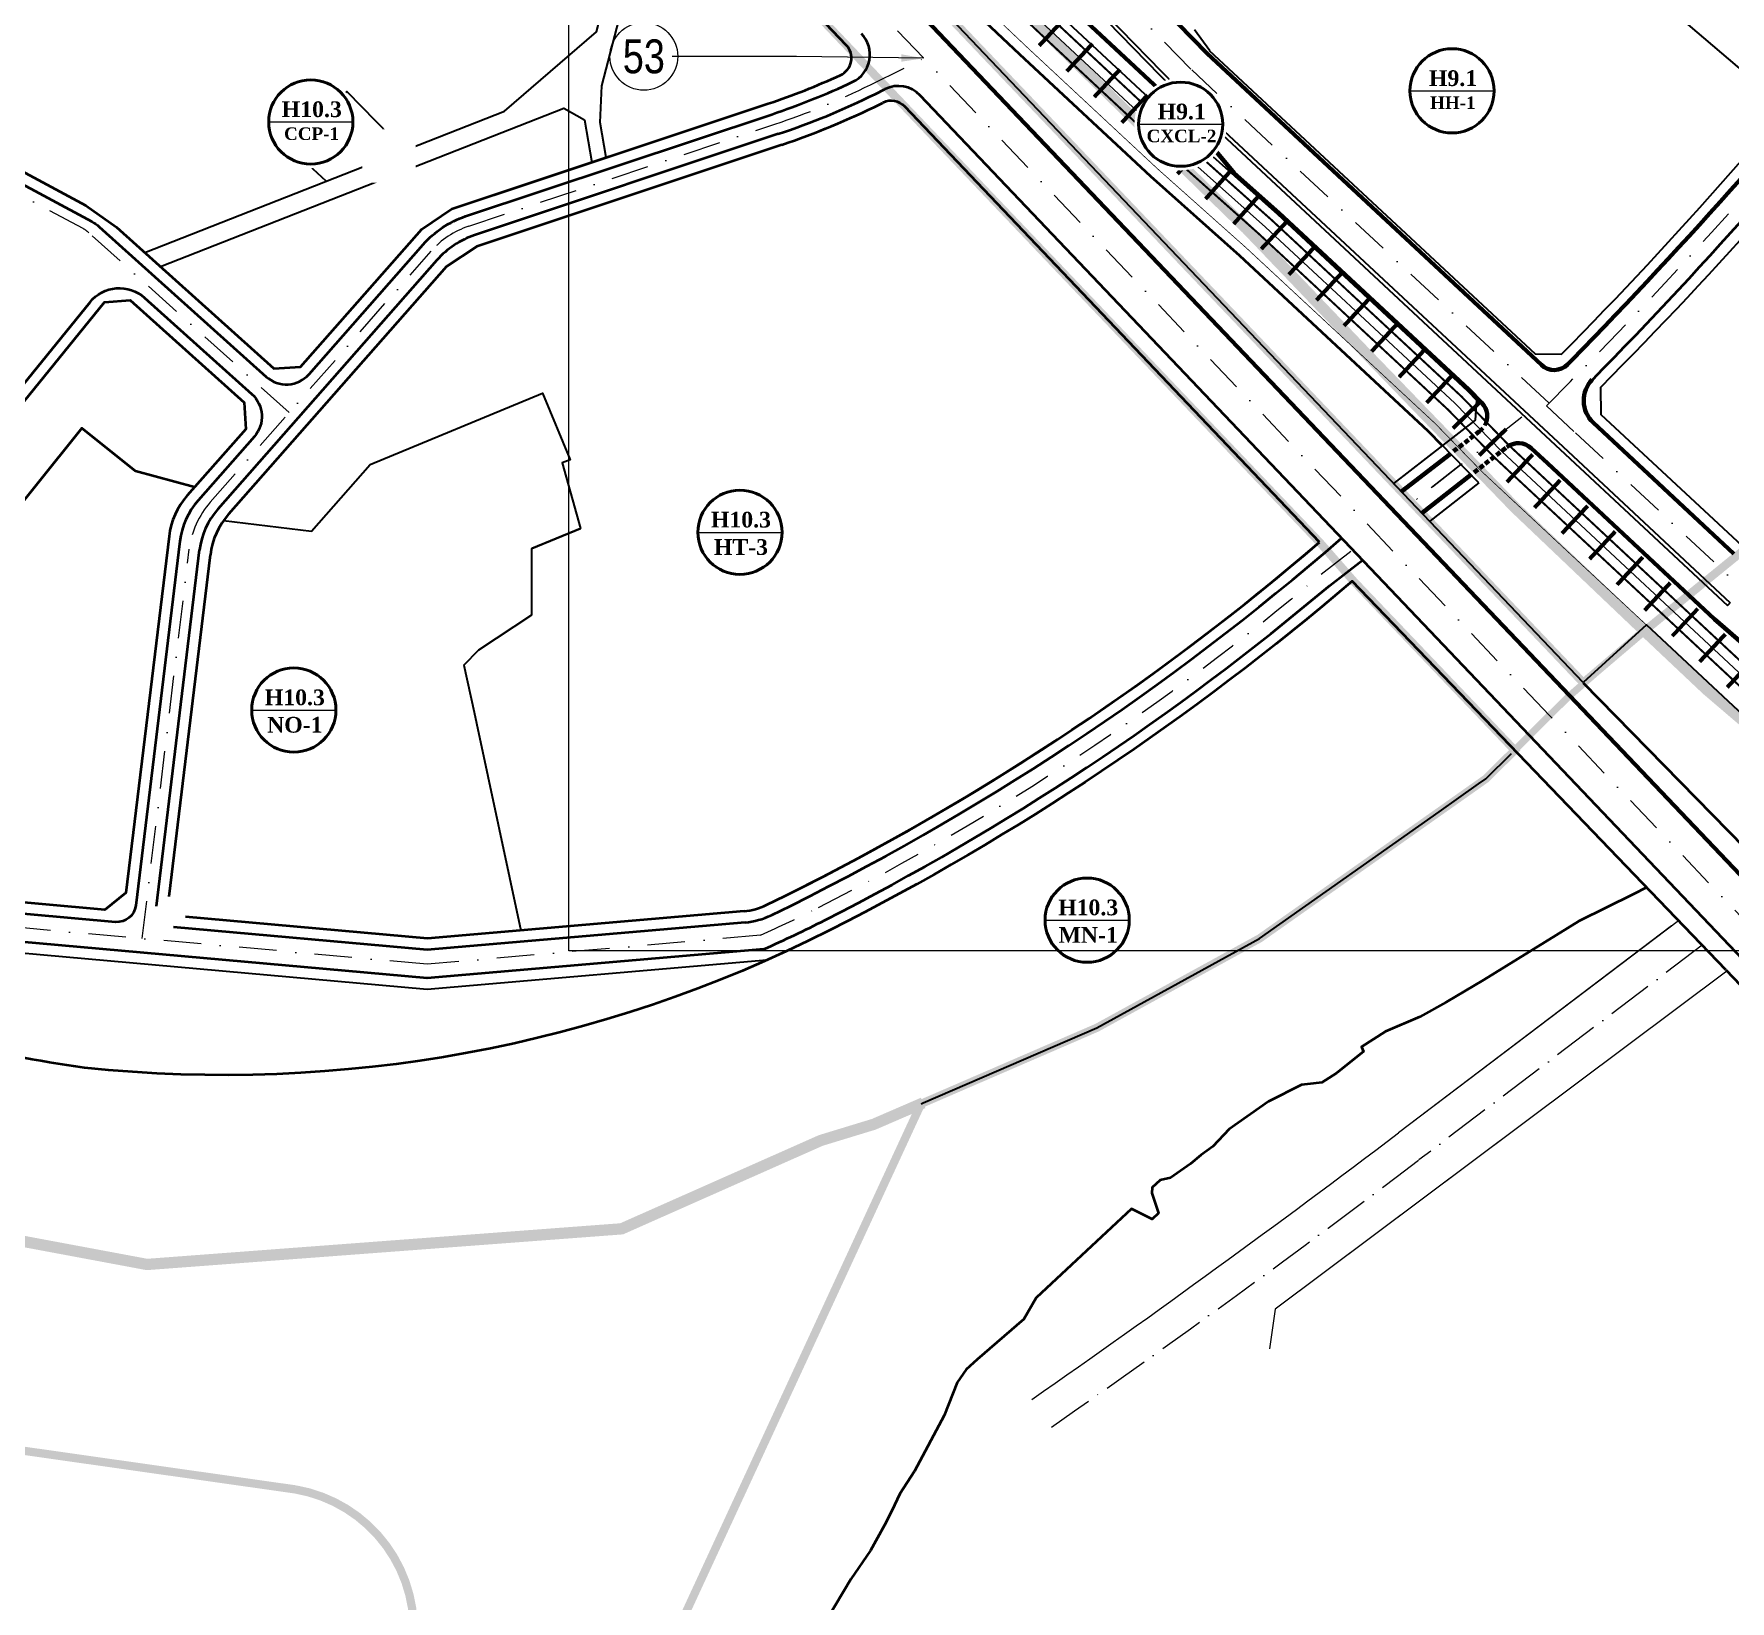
# Model space of a CAD drawing. Header units: millimetres. Extents: x 583747 to 596416, y 2304962 to 2309584.
# Drawn here: x 591434.4 to 591884.9, y 2306772.6 to 2307189.1 of the extents above; entities that cross this region are included whole.
import ezdxf
from ezdxf.enums import TextEntityAlignment as Align

# ---------------------------------------------------------------- set-up
doc = ezdxf.new("R2010")
doc.units = ezdxf.units.MM
doc.set_wipeout_variables(frame=1)
for name, pattern in [('ACAD_ISO10W100', [18, 12, -3, 0, -3]), ('CONTINOUS', [0]), ('DASHDOT', [1, 0.5, -0.25, 0, -0.25]), ('DASHED', [4.5, 3, -1.5]), ('HIDDEN', [0.375, 0.25, -0.125]), ('PHANTOM2', [1.25, 0.625, -0.125, 0.125, -0.125, 0.125, -0.125]), ('RANHGIOI', [10, 6, -1.7, 0.6, -1.7]), ('RANHGIOIVE-2000', [18, 10, -2, 0, -1, -1, 0, -1, -1, 0, -2]), ('RGXA', [10.3, 6, -2, 0.3, -2])]:
    doc.linetypes.add(name, pattern=pattern)
for name, color, linetype, lineweight in [('00_bo_sdd', 7, 'Continuous', 30), ('00_hanh lang DS', 255, 'Continuous', 30), ('00_o pho', 2, 'RANHGIOI', 13), ('00_tim_duong', 1, 'DASHDOT', 13), ('DUONG', 5, 'Continuous', 80), ('Duong sat do thi', 212, 'Continuous', 40), ('HE', 7, 'Continuous', 40), ('He QH', 7, 'Continuous', 20), ('KYHIEU', 7, 'Continuous', 25), ('RANHGIOI', 10, 'RANHGIOI', 13), ('Rgphuong', 5, 'RGXA', 13), ('Tim QH', 1, 'ACAD_ISO10W100', 13), ('TOADO', 7, 'Continuous', 13), ('TREE1', 93, 'Continuous', 13), ('vong tron', 7, 'Continuous', 13)]:
    doc.layers.add(name, color=color, linetype=linetype, lineweight=lineweight)
doc.styles.add('STYLE3', font='', dxfattribs={"height": 10})
doc.styles.add('TXT', font='', dxfattribs={"height": 1})
doc.styles.add('vnarialh', font='')
doc.styles.get('STYLE3').set_extended_font_data('.VnArialH', bold=True)
doc.styles.get('TXT').set_extended_font_data('.VnTime')
doc.styles.get('vnarialh').set_extended_font_data('.VnArialH')
doc.dimstyles.new('11', dxfattribs={"dimtxt": 7.5, "dimasz": 7.5, "dimexe": 5, "dimexo": 10, "dimgap": 3, "dimtad": 1, "dimzin": 9, "dimdsep": 46, "dimtxsty": 'STYLE3', "dimcen": 0.05, "dimclrd": 7, "dimclre": 7, "dimclrt": 7, "dimaunit": 1, "dimadec": 4, "dimazin": 0, "dimtfac": 1, "dimtofl": 0, "dimtmove": 1, "dimatfit": 3, "dimfxl": 0, "dimtolj": 1, "dimtzin": 9, "dimarcsym": 0})

# ---------------------------------------------------------------- blocks, each defined once
blk = doc.blocks.new('ray')
at = {"layer": 'Duong sat do thi', "color": 7, "const_width": 1}
blk.add_lwpolyline([(0, 5), (0, -5)], dxfattribs=at)
blk = doc.blocks.new('dfsdf')
at = {"layer": '00_bo_sdd'}
for p, q in [((12348.73, 12428.64), (12325.63, 12450.51)), ((12383.53, 12396.21), (12348.73, 12428.64)), ((12407.15, 12375.14), (12383.53, 12396.21)), ((12457.22, 12328.58), (12407.15, 12375.14)), ((12470.65, 12314.75), (12457.22, 12328.58))]:
    blk.add_line(p, q, dxfattribs=at)
for points in [[(12478.55, 13238.14), (12632.06, 12797.25, -0.050631), (12658.27, 12697.79, -0.127789), (12642.01, 12531.73, -0.078072), (12590.67, 12439.45, -0.029988), (12502.96, 12340.13), (12503.12, 12332.97), (12540.5, 12298.11)], [(12316.07, 12494.8), (12389.4, 12419.57), (12492.29, 12323.65, -0.000203), (12492.29, 12323.65), (12536.73, 12282.16)], [(12316.78, 12495.49), (12390.09, 12420.29), (12492.97, 12324.38, -0.000203), (12492.97, 12324.38), (12537.41, 12282.89)]]:
    blk.add_lwpolyline(points, format="xyb", dxfattribs=at)
for points in [[(12243.44, 12557.27), (12273.26, 12525.77), (12309.72, 12487.48), (12336.71, 12460.5), (12358.93, 12439.5), (12393.57, 12407.22), (12417.19, 12386.15), (12467.64, 12339.23), (12470.1, 12336.7), (12469.72, 12331.39), (12448.03, 12314.63)], [(12498.39, 12261.71), (12247.57, 12525.27)], [(12399.2, 12429.57), (12395.13, 12435.18)], [(12492.6, 12348.85), (12492.6, 12348.85), (12485.69, 12348.94), (12399.17, 12429.6)], [(12470.65, 12314.75), (12457.63, 12304.54)], [(12536.73, 12282.16), (12537.41, 12282.89)], [(12498.39, 12261.71), (12541.2, 12217.9)]]:
    blk.add_lwpolyline(points, dxfattribs=at)
blk.add_arc((11602.74, 13223.58), 1247.79, 315.49097, 321.56066, dxfattribs=at)
at = {"layer": '00_tim_duong', "ltscale": 20}
for points in [[(12488.62, 12335.27, 0.028977), (12585.39, 12443.64, 0.081798), (12635.66, 12534.01, 0.124028), (12651.6, 12696.79)], [(12488.62, 12335.27), (12496.38, 12328.04, -0.000203), (12496.38, 12328.03), (12540.82, 12286.55)]]:
    blk.add_lwpolyline(points, format="xyb", dxfattribs=at)
for points in [[(12394.19, 12424.68), (12298.63, 12522.71)], [(12489.33, 12335.97), (12394.4, 12424.48)], [(12465.92, 12319.62), (12452.95, 12309.46)]]:
    blk.add_lwpolyline(points, dxfattribs=at)
at = {"layer": 'DUONG'}
for p, q in [((12494.77, 12258.26), (12181.7, 12587.25)), ((12405.71, 12397.05), (12417.52, 12386.52)), ((12417.52, 12386.52), (12467.99, 12339.59)), ((12538.45, 12295.92), (12501.07, 12330.77)), ((12484.61, 12323.97), (12488.88, 12319.99)), ((12488.88, 12319.99), (12533.32, 12278.51))]:
    blk.add_line(p, q, dxfattribs=at)
at = {"layer": 'DUONG', "linetype": 'HIDDEN', "ltscale": 5}
blk.add_line((12469.42, 12317.53), (12478.14, 12324.27), dxfattribs=at)
at = {"layer": 'DUONG', "flags": 128}
blk.add_lwpolyline([(12181.96, 12594.39), (12195.03, 12606.29, -0.407912), (12202.02, 12606.04), (12224.56, 12582.32, -0.000165), (12224.57, 12582.32), (12242.67, 12563.24), (12275.83, 12528.22), (12312.26, 12489.96), (12339.18, 12463.04), (12361.36, 12442.09), (12392.09, 12413.45)], format="xyb", dxfattribs=at)
at = {"layer": 'DUONG'}
for points in [[(12398.49, 12428.87), (12367.37, 12460.79, -0.43102), (12367.67, 12468.06), (12489.65, 12574.1)], [(12495.45, 12347.47), (12494.26, 12346.25, -0.407354), (12487.28, 12346.09), (12398.49, 12428.87)], [(12472.23, 12330.01, 0.33541), (12471.48, 12335.99), (12467.99, 12339.59)]]:
    blk.add_lwpolyline(points, format="xyb", dxfattribs=at)
at = {"layer": 'DUONG', "flags": 128}
blk.add_lwpolyline([(12392.09, 12413.45), (12405.71, 12397.05)], dxfattribs=at)
at = {"layer": 'DUONG', "linetype": 'HIDDEN', "ltscale": 5}
blk.add_lwpolyline([(12463.95, 12323.14), (12470.95, 12328.55, 0.053841), (12471.73, 12329.29, 0.053841)], format="xyb", dxfattribs=at)
at = {"layer": 'DUONG'}
for points in [[(12463.12, 12322.5), (12450.11, 12312.45)], [(12468.54, 12316.92), (12455.55, 12306.73)], [(12533.32, 12278.51), (12578.03, 12239.73)], [(12494.77, 12258.26), (12620.26, 12126.39)]]:
    blk.add_lwpolyline(points, dxfattribs=at)
for centre, radius, start, end in [((11602.74, 13223.58), 1250.79, 315.53779, 321.56066), ((12506.53, 12336.63), 8, 135.5385, 227.003), ((12481.2, 12320.31), 5, 47.0062, 127.68)]:
    blk.add_arc(centre, radius, start, end, dxfattribs=at)
blk = doc.blocks.new('tramyte')
at = {"layer": 'KYHIEU', "lineweight": 30, "const_width": 0.208}
blk.add_lwpolyline([(-4.34, 4.34), (-4.34, -4.34), (4.34, -4.34), (4.34, 4.34)], close=True, dxfattribs=at)
at = {"layer": 'KYHIEU', "color": 7, "lineweight": 30, "const_width": 1}
blk.add_lwpolyline([(2.9, 1.86), (1.86, 1.86), (1.86, 2.9), (-1.86, 2.9), (-1.86, 1.86), (-2.9, 1.86), (-2.9, -1.86), (-1.86, -1.86), (-1.86, -2.9), (1.86, -2.9), (1.86, -1.86), (2.9, -1.86)], close=True, dxfattribs=at)
blk.add_wipeout([(-4.77, 4.77), (4.77, 4.77), (4.77, -4.77), (-4.77, -4.77)]).dxf.layer = 'KYHIEU'
blk = doc.blocks.new('www')
at = {"layer": '00_bo_sdd'}
blk.add_line((18238.798, 14130.467), (18239.428, 14127.533), dxfattribs=at)
blk.add_lwpolyline([(18644.753, 14369.017), (18640.347, 14385.072), (18553.405, 14436.757, -0.025868), (18535.489, 14448.704), (18526.717, 14448.371), (18465.309, 14394.986), (18587.468, 14290.878, 0.0056092), (18615.196, 14324.373, 0.0430632)], format="xyb", close=True, dxfattribs=at)
for points in [[(18151.346, 14252.64), (18246.929, 14290.226), (18271.314, 14311.263), (18284.841, 14363.295)], [(18273.904, 14277.859), (18272.33, 14287.164), (18272.754, 14296.933), (18288.899, 14359.032)], [(18199.484, 14271.569), (18190.339, 14280.095), (18205.048, 14295.47), (18220.292, 14279.751)], [(18155.507, 14248.903), (18262.656, 14291.037), (18268.143, 14287.937), (18270.064, 14276.579)], [(18172.286, 14181.441), (18195.645, 14178.619), (18211.188, 14196.298), (18257.007, 14215.295), (18264.348, 14197.588), (18262.222, 14196.747), (18267.06, 14179.265), (18254.168, 14173.967)], [(18236.104, 14143.009), (18240.049, 14147.101), (18254.161, 14156.381), (18254.168, 14173.967), (18267.06, 14179.265)], [(18236.104, 14143.009), (18238.798, 14130.467)], [(18239.428, 14127.533), (18251.253, 14072.47)], [(18357.556, 14026.425), (18358.111, 14026.665), (18404.237, 14046.629), (18447.486, 14070.381), (18495.144, 14104.021), (18505.628, 14111.422), (18507.594, 14112.81), (18514.35, 14119.535)]]:
    blk.add_lwpolyline(points, dxfattribs=at)
blk.add_lwpolyline([(18533.421, 14138.379), (18576.267, 14094.498), (18579.481, 14090.897), (18600.451, 14106.799), (18550.221, 14153.672)], close=True, dxfattribs=at)
blk.add_lwpolyline([(18316.58, 14064.586), (18226.381, 14056.761), (18014.758, 14075.755, -0.0613046), (18012.847, 14076.166), (17918.008, 14109.14)], format="xyb", dxfattribs=at)
at = {"layer": '00_hanh lang DS', "color": 7, "linetype": 'CONTINOUS', "lineweight": -3, "const_width": 0.2, "elevation": 0.837}
blk.add_lwpolyline([(18600.473, 14106.816), (18506.612, 14194.334), (18494.137, 14207.176), (18444.003, 14253.801), (18420.378, 14274.87), (18385.612, 14307.28), (18362.548, 14329.111), (18332.25, 14359.873), (18298.531, 14394.797), (18268.272, 14427.081), (18225.397, 14472.244), (18184.927, 14514.551), (18156.985, 14542.964), (18119.062, 14582.718)], dxfattribs=at)
at = {"layer": '00_o pho', "color": 2, "linetype": 'PHANTOM2', "ltscale": 10, "const_width": 2.2}
for points in [[(18081.847, 14651.905), (18144.112, 14587.486), (18205.088, 14523.41), (18222.526, 14496.468), (18223.081, 14495.502), (18250.869, 14464.66), (18274.014, 14438.585), (18293.107, 14410.16), (18301.726, 14398.86), (18394.884, 14306.889), (18444.04, 14258.975), (18474.497, 14227.103), (18515.308, 14184.878), (18549.734, 14152.098), (18580.705, 14177.318), (18650.152, 14275.876), (18718.24, 14381.402), (18738.062, 14425.544), (18763.222, 14517.6), (18776.816, 14565.015), (18747.758, 14616.742), (18722.631, 14671.12), (18678.617, 14776.361), (18613.069, 14954.656)], [(18355.059, 14325.774), (18376.468, 14303.276), (18415.616, 14262.138), (18533.453, 14138.311), (18483.09, 14191.235), (18533.453, 14138.311), (18547.365, 14150.168), (18549.658, 14152.17), (18515.308, 14184.878), (18474.497, 14227.103), (18444.04, 14258.975), (18394.884, 14306.889), (18301.726, 14398.86)], [(18077.345, 13997.669), (18151.929, 13983.735), (18278.008, 13993.206), (18330.93, 14016.691), (18344.981, 14020.982), (18357.556, 14026.425), (18358.111, 14026.665), (18404.237, 14046.629), (18447.486, 14070.381), (18495.144, 14104.021), (18505.628, 14111.422), (18507.594, 14112.81), (18515.241, 14120.391), (18472.448, 14165.303), (18463.398, 14175.662), (18353.259, 14291.4), (18337.677, 14307.774), (18206.158, 14445.979), (18196.289, 14446.195), (18057.525, 14312.625)]]:
    blk.add_lwpolyline(points, dxfattribs=at)
blk.add_lwpolyline([(18357.556, 14026.425), (18344.981, 14020.982), (18330.93, 14016.691), (18278.008, 13993.206), (18151.929, 13983.735), (18077.345, 13997.669), (18008.132, 14026.129), (17919.519, 14058.746), (17868.526, 14087.693), (17854.671, 14070.838, 0.0455134), (17829.697, 14034.103), (17848.229, 14019.694, 0.0867837), (17907.275, 13988.368), (18022.192, 13950.969, 0.0433426), (18054.894, 13943.381), (18191.4, 13923.953, -0.4038014), (18222.451, 13881.552), (18143.479, 13459.523), (18191.33, 13450.375), (18192.131, 13454.554), (18205.98, 13541.962), (18249.722, 13779.139), (18263.688, 13823.385)], format="xyb", close=True, dxfattribs=at)
at = {"layer": '00_tim_duong', "ltscale": 20}
for points in [[(18524.475, 14129.613), (18210.832, 14459.2), (18112.838, 14562.171), (18040.568, 14636.94), (18026.138, 14650.685), (18000.365, 14673.868), (17978.748, 14691.932), (17949.427, 14714.768), (17933.033, 14727.145), (17918.157, 14737.728), (17897.704, 14751.262), (17880.705, 14761.914), (17866.876, 14769.939), (17835.121, 14788.438), (17808.639, 14802.116), (17770.156, 14821.136), (17670.231, 14868.84)], [(18344.11, 14297.211), (18358.296, 14304.24)], [(18517.121, 14208.883), (18488.017, 14186.056)], [(18463.825, 14167.157), (18472.207, 14173.658)], [(18649.896, 13997.816), (18524.475, 14129.613)]]:
    blk.add_lwpolyline(points, dxfattribs=at)
for points in [[(18189.702, 14210.131), (18136.523, 14257.887, 0.0594978), (18134.971, 14258.978), (18040.325, 14309.95), (18199.302, 14462.975), (18235.503, 14495.931)], [(18318.745, 14286.744, 0.0343398), (18344.11, 14297.211)], [(18150.666, 14070.334), (18163.171, 14173.852, -0.1513875), (18168.732, 14186.281), (18227.385, 14252.992, -0.1327325), (18237.385, 14259.625), (18318.745, 14286.744)], [(18314.867, 14071.213, 0.0122621), (18330.278, 14078.571, 0.0578722), (18463.704, 14167.059)], [(18314.867, 14071.213), (18226.391, 14063.537), (18021.337, 14081.942, -0.0613046), (18009.395, 14084.512), (17920.686, 14115.336)]]:
    blk.add_lwpolyline(points, format="xyb", dxfattribs=at)
at = {"layer": 'DUONG', "lineweight": 40}
for p, q in [((18345.331, 14294.747), (18347.962, 14296.051)), ((18519.158, 14124.321), (18357.309, 14294.397)), ((18319.615, 14284.136), (18238.959, 14257.251)), ((18228.959, 14250.618), (18170.746, 14184.407)), ((18154.474, 14078.931), (18165.911, 14173.599)), ((18466.123, 14164.194), (18474.805, 14170.928)), ((18644.465, 13992.644), (18519.158, 14124.321)), ((18226.397, 14067.302), (18158.991, 14073.352)), ((18310.794, 14074.624), (18226.397, 14067.302))]:
    blk.add_line(p, q, dxfattribs=at)
for points in [[(18060.025, 14302.464), (18137.288, 14260.854, -0.0594978), (18139.228, 14259.49), (18183.621, 14219.624, 0.4172958), (18194.975, 14220.294), (18225.275, 14254.757, -0.1327325), (18236.579, 14262.255), (18317.876, 14289.353)], [(18022.187, 14098.144), (18136.806, 14239.484, -0.429036), (18151.255, 14240.626), (18179.784, 14215.005, -0.4111381), (18180.447, 14203.771), (18165.49, 14186.758, 0.1513875), (18160.655, 14175.951), (18148.957, 14079.118, -0.4052483), (18143.546, 14074.738), (18027.686, 14085.137)], [(18315.82, 14067.532), (18226.386, 14059.773), (18015.394, 14078.71, -0.0613046), (18013.483, 14079.121), (17919.455, 14111.794)]]:
    blk.add_lwpolyline(points, format="xyb", dxfattribs=at)
for centre, radius, start, end in [((17637.808, 15100.177), 1258.294, 315.538491, 321.560655), ((18335.97, 14305.216), 8, 295.22501, 43.58011), ((18255.324, 14476.402), 197.231, 288.49048, 295.22501), ((18351.513, 14288.882), 8, 43.58011, 116.35709), ((18255.31, 14476.438), 202.769, 288.48971, 296.35672), ((18246.233, 14235.431), 23, 108.4346, 138.67787), ((18185.766, 14171.201), 20, 138.67787, 173.11187), ((18016.013, 14697.269), 690.187, 295.9298, 311.048302), ((18016.013, 14697.269), 697.687, 296.92806, 310.17662), ((18016.013, 14697.269), 697.687, 296.92806, 310.17662), ((18309.066, 14094.549), 20, 274.9582, 295.9298), ((18172.578, 14389.036), 351.971, 294.01464, 296.92806)]:
    blk.add_arc(centre, radius, start, end, dxfattribs=at)
at = {"layer": 'Duong sat do thi', "linetype": 'CONTINOUS', "lineweight": -3, "const_width": 0.5, "elevation": 0.837}
for points in [[(18076.202, 14642.322), (18126.271, 14589.683), (18164.136, 14549.989), (18192.073, 14521.582), (18232.605, 14479.211), (18275.514, 14434.011), (18305.744, 14401.757), (18339.377, 14366.923), (18369.517, 14336.321), (18392.427, 14314.637), (18427.084, 14282.328), (18450.705, 14261.263), (18501.101, 14214.394), (18513.581, 14201.547), (18590.864, 14129.487, 0.0166116), (18595.87, 14125.121), (18615.379, 14109.215)], [(18076.234, 14642.254), (18126.303, 14589.615), (18164.168, 14549.921), (18192.105, 14521.514), (18232.637, 14479.143), (18275.546, 14433.943), (18305.777, 14401.689), (18339.409, 14366.855), (18369.549, 14336.253), (18392.459, 14314.569), (18427.116, 14282.26), (18450.737, 14261.195), (18501.133, 14214.326), (18513.613, 14201.479), (18590.896, 14129.419, 0.0166116), (18595.902, 14125.053), (18615.411, 14109.147)]]:
    blk.add_lwpolyline(points, format="xyb", dxfattribs=at)
at = {"layer": 'Duong sat do thi', "linetype": 'CONTINOUS', "lineweight": -3, "elevation": 0.837}
blk.add_lwpolyline([(18074.412, 14640.576), (18124.461, 14587.959), (18162.34, 14548.25), (18190.278, 14519.841), (18230.795, 14477.486), (18273.696, 14432.295), (18303.933, 14400.034), (18337.587, 14365.178), (18367.767, 14334.536), (18390.715, 14312.814), (18425.4, 14280.481), (18449.021, 14259.415), (18499.352, 14212.606), (18511.831, 14199.761), (18589.159, 14127.658, 0.0166116), (18594.29, 14123.183), (18613.799, 14107.278)], format="xyb", dxfattribs=at)
at = {"layer": 'Duong sat do thi', "linetype": 'CONTINOUS', "lineweight": -3, "const_width": 0.5, "elevation": 0.837}
for points in [[(18589.885, 14123.564), (18510.081, 14197.974), (18497.603, 14210.819), (18447.338, 14257.566), (18423.715, 14278.633), (18389.003, 14310.992), (18366.016, 14332.75), (18335.797, 14363.432), (18302.122, 14398.311), (18271.877, 14430.58), (18228.985, 14475.761), (18188.484, 14518.1), (18160.544, 14546.511), (18122.651, 14586.235), (18072.622, 14638.831)], [(18589.917, 14123.496), (18510.113, 14197.906), (18497.635, 14210.751), (18447.37, 14257.498), (18423.747, 14278.565), (18389.035, 14310.924), (18366.049, 14332.682), (18335.829, 14363.364), (18302.154, 14398.243), (18271.909, 14430.512), (18229.017, 14475.693), (18188.516, 14518.032), (18160.576, 14546.443), (18122.683, 14586.167), (18072.654, 14638.763)]]:
    blk.add_lwpolyline(points, dxfattribs=at)
at = {"layer": 'HE'}
for p, q in [((18337.677, 14307.774), (18206.158, 14445.979)), ((18383.796, 14305.244), (18360.689, 14327.115)), ((18418.591, 14272.807), (18383.796, 14305.244)), ((18244.174, 14267.949), (18316.927, 14292.199)), ((18346.663, 14292.059), (18347.417, 14292.433)), ((18463.398, 14175.662), (18353.259, 14291.4)), ((18463.398, 14175.662), (18353.259, 14291.4)), ((18320.563, 14281.289), (18239.524, 14254.277)), ((18442.217, 14251.737), (18418.591, 14272.807)), ((18239.524, 14254.277), (18231.479, 14248.941)), ((18492.28, 14205.177), (18442.217, 14251.737)), ((18231.479, 14248.941), (18173.613, 14183.124)), ((18496.079, 14201.267), (18492.28, 14205.177)), ((18157.805, 14081.488), (18168.777, 14172.317)), ((18226.401, 14070.314), (18162.185, 14076.077)), ((18310.535, 14077.612), (18226.401, 14070.314)), ((18571.307, 14062.017), (18640.748, 13989.103))]:
    blk.add_line(p, q, dxfattribs=at)
blk.add_lwpolyline([(18196.289, 14446.195), (18057.525, 14312.625), (18058.324, 14306.787), (18135.675, 14265.13), (18143.798, 14259.418), (18185.665, 14221.821), (18192.687, 14222.235), (18224.895, 14258.868), (18232.94, 14264.204), (18316.927, 14292.199, 0.0266013), (18336.135, 14299.781, 0.5150011), (18337.677, 14307.774), (18206.158, 14445.979)], format="xyb", close=True, dxfattribs=at)
for points in [[(18023.335, 14094.796), (18140.624, 14239.429), (18147.493, 14239.971), (18177.741, 14212.808), (18178.16, 14205.712), (18162.623, 14188.041, 0.1513875), (18157.788, 14177.234), (18146.346, 14082.517), (18140.766, 14078), (18026.084, 14088.293)], [(18571.307, 14062.017), (18472.083, 14165.326, -0.0597638), (18333.334, 14072.553, -0.1447699), (18135.339, 14036.024, -0.0718464), (18063.271, 14056.279, -0.0104491), (18012.794, 14076.185, 0.0104491)]]:
    blk.add_lwpolyline(points, format="xyb", dxfattribs=at)
for points in [[(18164.595, 14190.283), (18148.91, 14194.536), (18134.668, 14205.963), (18039.24, 14087.029)], [(18533.453, 14138.311), (18576.267, 14094.498)], [(18550.244, 14083.947), (18546.818, 14082.123), (18532.31, 14074.926), (18507.057, 14059.376), (18497.053, 14053.428), (18490.047, 14049.496), (18480.934, 14045.67), (18474.572, 14041.604), (18475.105, 14040.287), (18467.865, 14034.594), (18463.986, 14032.123), (18461.785, 14031.789), (18458.568, 14031.433), (18449.823, 14027.039), (18439.432, 14019.712), (18435.061, 14015.077), (18431.895, 14012.753), (18429.114, 14010.458), (18423.797, 14006.715), (18421.094, 14006.161), (18421.094, 14006.161), (18418.922, 14004.187), (18418.84, 14002.659), (18420.612, 13997.412), (18418.976, 13995.795), (18413.416, 13998.523), (18397.495, 13983.619), (18388.138, 13974.851), (18384.808, 13969.179), (18372.474, 13958.513), (18369.567, 13955.785), (18367.122, 13952.397), (18363.72, 13943.622), (18355.779, 13928.82), (18351.932, 13922.753), (18349.82, 13918.289), (18347.795, 13914.478), (18344.098, 13907.709), (18338.922, 13900.152), (18330.282, 13885.647)]]:
    blk.add_lwpolyline(points, dxfattribs=at)
for centre, radius, start, end in [((18334.055, 14304.327), 5, 294.58604, 43.58011), ((18255.333, 14476.382), 194.209, 288.49091, 294.58604), ((18255.302, 14476.458), 205.79, 288.4893, 296.35631), ((18349.637, 14287.953), 5, 43.58011, 116.35709), ((18245.991, 14262.497), 5.747, 108.43457, 108.49009), ((18245.991, 14262.497), 5.747, 108.43457, 108.49009), ((18188.633, 14169.918), 20, 138.67787, 173.11187), ((18016.013, 14697.269), 687.187, 295.9298, 310.619873), ((18016.013, 14697.269), 687.187, 296.92806, 310.619873), ((18309.066, 14094.549), 17, 274.9582, 295.9298)]:
    blk.add_arc(centre, radius, start, end, dxfattribs=at)
at = {"layer": 'He QH', "color": 7}
for p in [(18558.754, 14075.087), (18556.893, 14073.677), (18556.893, 14073.677)]:
    blk.add_line(p, (18484.372, 14018.682), dxfattribs=at)
for points in [[(18571.602, 14061.707), (18451.606, 13971.862), (18450.086, 13961.289)], [(18515.992, 14020.07), (18451.606, 13971.862), (18450.086, 13961.289)], [(18515.992, 14020.07), (18451.606, 13971.862), (18450.086, 13961.289)], [(18515.992, 14020.07), (18451.606, 13971.862), (18450.086, 13961.289)]]:
    blk.add_lwpolyline(points, dxfattribs=at)
blk.add_arc((16677.112, 16401.935), 2991, 304.867701, 307.173639, dxfattribs=at)
blk.add_arc((16677.112, 16401.935), 2991, 304.867701, 307.173639, dxfattribs=at)
at = {"layer": 'RANHGIOI', "color": 1, "linetype": 'RANHGIOIVE-2000', "ltscale": 1.5, "const_width": 1.871, "flags": 128}
blk.add_lwpolyline([(19293.499, 16077.693), (19132.573, 16036.264), (19083.729, 16028.005), (18997.213, 16027.896), (18893.282, 16045.03), (18799.004, 16068.736), (18790.839, 16071.468), (18751.102, 16082.395), (18711.357, 16093.324), (18561.773, 16163.06), (18407.863, 16230.128), (18055.114, 16381.749), (17957.867, 16423.548), (17899.348, 16443.566), (17824.014, 16462.735), (17692.211, 16485.914), (17616.927, 16495.023), (17293.1, 16534.205), (17094.258, 16564.233), (16908.99, 16596.232), (16766.097, 16594.228), (16654.177, 16589.176), (16537.871, 16574.693), (16490.686, 16565.988), (16375.079, 16539.055), (16199.985, 16490.118), (16081.767, 16455.169), (16067.513, 16450.167), (15845.469, 16376.274), (15577.739, 16278.551), (15363.201, 16192.899), (15164.586, 16108.204), (15002.034, 16033.427), (14751.574, 15922.85), (14708.216, 15908.229), (14584.036, 15866.973), (14491.433, 15838.324), (14323.75, 15779.548), (14075.621, 15700.188), (13853.807, 15629.854), (13824.173, 15624.274), (13646.442, 15568.321), (13606.144, 15555.5), (13486.196, 15524.992), (13430.303, 15511.561), (13383.245, 15505.933), (13319.974, 15507.774), (13266.105, 15514.215), (13236.797, 15519.52), (13192.203, 15530.247), (13171.334, 15535.427), (13108.159, 15557.545), (13055.276, 15585.193), (12994.288, 15632.017), (12934.584, 15678.684), (12899.022, 15716.225), (12853.262, 15768.509), (12832.07, 15804.959), (12817.562, 15828.224), (12772.512, 15912.397), (12721.507, 16009.747), (12680.528, 16087.07), (12660.42, 16125.258), (12645.024, 16172.429), (12636.024, 16209.405), (12627.59, 16304.665), (12621.67, 16400.809), (12617.56, 16422.965), (12540.51, 16405.143), (12492.313, 16395.827), (12365.179, 16368.44), (12358.153, 16365.666), (12338.756, 16368.008), (12279.745, 16364.508), (12174.753, 16333.201), (12139.49, 16446.724), (12134.658, 16460.835), (12068.633, 16441.159), (12033.025, 16441.285), (11989.432, 16427.188), (11981.274, 16425.012), (11959.913, 16417.998), (11978.799, 16343.436), (11938.961, 16333.366), (11989.13, 16125.666), (11884.231, 16099.278), (11832.246, 16312.767), (11585.948, 16258.421), (11562.581, 16363.434), (11557.857, 16383.953), (11401.498, 16340.211), (11307.11, 16313.034), (11291.46, 16359.024), (11209.225, 16340.971), (11175.534, 16443.066), (11143.822, 16455.037), (11132.248, 16485.701), (11128.35, 16493.661), (11140.993, 16548.85), (11102.107, 16554.214), (11101.966, 16582.761), (11102.662, 16631.038), (11045.249, 16617.907), (11029.589, 16664.92), (10957.767, 16647.496), (10927.961, 16662.372), (10865.505, 16650.921), (10857.237, 16704.723), (10837.986, 16700.991), (10812.512, 16688.53), (10791.832, 16670.466), (10778.563, 16664.895), (10757.023, 16659.439), (10742.591, 16656.003), (10737.381, 16654.024), (10734.915, 16651.099), (10734.499, 16646.963), (10740.038, 16624.009), (10749.407, 16590.974), (10758.084, 16564.799), (10768.087, 16535.523), (10770.752, 16514.413), (10766.741, 16489.588), (10755.377, 16461.498), (10738.001, 16429.098), (10725.2, 16403.055), (10714.478, 16379.406), (10713.149, 16362.585), (10714.816, 16353.375), (10724.11, 16329.74), (10730.598, 16308.428), (10736.254, 16276.543), (10729.091, 16255.002), (10711.785, 16243.97), (10688.331, 16243.322), (10650.107, 16250.712), (10615.052, 16253.732), (10595.273, 16247.322), (10580.44, 16231.667), (10572.634, 16205.482), (10555.131, 16174.512), (10542.248, 16167.006), (10519.589, 16159.936), (10498.898, 16154.638), (10480.952, 16146.284), (10463.89, 16131.846), (10450.502, 16115.247), (10442.807, 16097.975), (10437.857, 16077.649), (10435.239, 16052.571), (10436.023, 16018.537), (10440.379, 15975.101), (10444.803, 15953.723), (10451.607, 15935.811), (10464.241, 15910.89), (10475.707, 15891.748), (10526.034, 15816.235), (10533.142, 15792.052), (10541.164, 15765.379), (10571.003, 15689.605), (10596.156, 15611.907), (10610.964, 15521.951), (10574.119, 15503.178), (10504.962, 15443.082), (10464.914, 15391.699), (10445.772, 15353.147), (10445.188, 15333.864), (10454.126, 15319.079), (10467.294, 15313.72), (10499.512, 15308.855), (10542.874, 15300.109), (10542.229, 15229.583), (10547.768, 15140.978), (10543.24, 15094.294), (10536.255, 15070.527), (10524.405, 15046.964), (10528.565, 15029.283), (10528.611, 15026.831), (10529.169, 15022.965), (10531.725, 15014.204), (10542.283, 14986.667), (10550.967, 14964.808), (10558.904, 14947.481), (10561.251, 14919.438), (10581.694, 14908.097), (10591.763, 14902.731), (10595.788, 14901.292), (10601.834, 14900.295), (10603.538, 14900.229), (10610.193, 14900.587), (10620.437, 14879.406), (10611.303, 14848.371), (10618.751, 14845.695), (10624.774, 14843.668), (10643.98, 14837.587), (10651.749, 14835.18), (10658.96, 14833.045), (10659.788, 14832.817), (10679.314, 14815.365), (10734.104, 14776.429), (10738.757, 14767.263), (10750.072, 14736.708), (10794.792, 14681.648), (10812.431, 14658.719), (10829.569, 14635.307), (10842.634, 14616.84), (10844.384, 14613.648), (10866.038, 14579.504), (10880.664, 14556.814), (10884.473, 14551.655), (10894.956, 14536.966), (10905.705, 14522.477), (10914.48, 14509.971), (10922.439, 14498.717), (10929.705, 14488.518), (10936.379, 14478.972), (10947.296, 14465.258), (10957.67, 14450.402), (10964.304, 14441.159), (10966.13, 14438.215), (10974.706, 14424.95), (10984.147, 14411.331), (10997.81, 14392.321), (11003.475, 14384.848), (11009.211, 14377.935), (11011.298, 14375.458), (11013.167, 14372.495), (11018.343, 14364.617), (11022.365, 14359.392), (11027.62, 14352.395), (11034.478, 14343.542), (11045.43, 14327.215), (11052.016, 14318.258), (11059.185, 14307.411), (11063.917, 14300.898), (11067.808, 14295.116), (11072.32, 14288.788), (11081.845, 14275.786), (11090.87, 14263.557), (11093.498, 14260.749), (11101.592, 14249.009), (11112.215, 14234.081), (11122.811, 14219.094), (11131.174, 14207.481), (11137.384, 14199.419), (11146.118, 14187.214), (11109.539, 14135.731), (11122.58, 14119.575), (11148.88, 14086.808), (11173.916, 14054.929), (11184.166, 14042.008), (11195.243, 14027.546), (11213.325, 14002.932), (11229.316, 13982.795), (11245.662, 13962.121), (11252.908, 13952.856), (11258.68, 13945.398), (11264.391, 13938.037), (11269.166, 13931.663), (11274.604, 13924.443), (11280.56, 13916.565), (11286.299, 13909.068), (11298.44, 13893.482), (11300.419, 13891.065), (11303.6, 13886.466), (11352.86, 13822.751), (11374.701, 13794.162), (11375.663, 13793.064), (11377.765, 13791.953), (11392.142, 13773.214), (11402.086, 13760.194), (11421.674, 13733.811), (11449.479, 13699.154), (11465.324, 13678.416), (11503.15, 13629.757), (11667.85, 13416.763), (11686.197, 13393.538), (11704.045, 13371.726), (11782.724, 13395.771), (11857.986, 13405.496), (11933.154, 13410.556), (12063.077, 13404.995), (12107.857, 13399.357), (12128.741, 13395.78), (12230.188, 13392.629), (12374.378, 13418.148), (12440.16, 13435.057), (12554.005, 13477.393), (12639.522, 13520.604), (12725.038, 13572.269), (12844.364, 13656.976), (12879.899, 13682.201), (12990.94, 13749.794), (13095.674, 13820.453), (13172.488, 13878.168), (13226.8, 13921.208), (13241.833, 13938.619), (13270.58, 13990.989), (13285.1, 14022.518), (13298.665, 14057.544), (13309.657, 14083.626), (13319.772, 14141.486), (13324.363, 14162.149), (13357.484, 14286.504), (13384.725, 14350.29), (13405.375, 14386.723), (13416.668, 14400.224), (13426.839, 14408.818), (13475.163, 14457.797), (13557.921, 14514.381), (13577.777, 14522.519), (13616.254, 14537.044), (13635.606, 14540.587), (13666.034, 14548.835), (13707.849, 14554.931), (13749.246, 14558.323), (13789.97, 14559.02), (13838.959, 14562.59), (13889.189, 14564.955), (13954.608, 14567.064), (14001.062, 14566.784), (14022.137, 14563.571), (14065.314, 14556.987), (14096.962, 14549.138), (14141.852, 14535.612), (14198.511, 14506.452), (14270.485, 14474.575), (14297.223, 14461.936), (14347.421, 14419.533), (14474.364, 14312.561), (14572.295, 14211.964), (14660.783, 14133.112), (14736.536, 14088.414), (14770.892, 14073.934), (14795.767, 14063.34), (14834.926, 14051.367), (14878.901, 14040.659), (14913.468, 14035.111), (14976.733, 14034.808), (15009.947, 14039.275), (15132.72, 14074.944), (15210.766, 14104.206), (15268.361, 14133.735), (15293.89, 14148.064), (15613.24, 14399.943), (15648.151, 14418.819), (15714.985, 14438.591), (15757.77, 14445.388), (15830.24, 14452.499), (15858.731, 14455.294), (15908.836, 14454.433), (15959.934, 14450.432), (15984.375, 14446.094), (16012.619, 14440.382), (16030.492, 14437.16), (16049.25, 14434.099), (16147.138, 14165.154), (16582.992, 13001.577), (16689.43, 12612.502), (16704.434, 12617.951), (16721.704, 12625.842), (16737.432, 12630.177), (16754.676, 12574.747), (16802.809, 12490.86), (16806.28, 12487.828), (16827.782, 12483.758), (16833.426, 12478.541), (16871.364, 12453.888), (16875.078, 12450.353), (16883.544, 12445.269), (16889.949, 12452.649), (16898.013, 12444.7), (16900.617, 12439.895), (16903.738, 12436.134), (16907.277, 12431.007), (16915.347, 12420.995), (16937.164, 12402.386), (16932.48, 12393.454), (16932.686, 12390.415), (16960.966, 12338.613), (16965.494, 12331.864), (17003.824, 12282.508), (17036.107, 12239.888), (17101.344, 12153.647), (17127.788, 12120.801), (17154.671, 12084.659), (17160.267, 12088.17), (17226.808, 12116.684), (17312.396, 12146.78), (17318.128, 12158.69), (17456.548, 12160.99), (17458.61, 12228.146), (17467.267, 12284.913), (17495.471, 12413.121), (17510.034, 12460.383), (17526.427, 12500.158), (17537.199, 12535.005), (17587.924, 12601.708), (17621.881, 12638.618), (17654.983, 12667.004), (17692.829, 12693.68), (17735.809, 12717.623), (17767.511, 12729.667), (17817.449, 12744.541), (17867.602, 12754.226), (17973.777, 12778.169), (18078.683, 12804.239), (18100.274, 12945.743), (18110.88, 13008.866), (18121.682, 13064.084), (18138.271, 13155.002), (18174.803, 13364.189), (18192.131, 13454.554), (18205.98, 13541.962), (18249.722, 13779.139), (18263.688, 13823.385), (18357.556, 14026.425), (18404.237, 14046.629), (18447.486, 14070.381), (18495.144, 14104.021), (18505.628, 14111.422), (18507.594, 14112.81), (18529.174, 14134.291), (18547.365, 14150.168), (18580.705, 14177.318), (18650.152, 14275.876), (18718.24, 14381.402), (18738.062, 14425.544), (18792.857, 14409.629), (18811.186, 14400.821), (18856.587, 14386.523), (18856.118, 14383.886), (18886.142, 14366.402), (19077.825, 14470.996), (19295.608, 14605.962), (19308.189, 14613.722), (19422.293, 14684.69), (19612.56, 14801.459), (19626.146, 14779.585), (19642.639, 14786.81), (19712.459, 14829.827), (19740.596, 14848.295), (19784.863, 14874.679), (19844.786, 14912.332), (19898.429, 14947.841), (19929.838, 14968.145), (20014.526, 15019.615), (20147.368, 15150.267), (20196.145, 15209.833), (20225.251, 15251.422), (20251.729, 15291.141), (20270.481, 15322.888), (20293.996, 15360.376), (20311.769, 15391.338), (20327.162, 15419.577), (20339.029, 15442.026), (20345.417, 15455.899), (20351.517, 15468.923), (20359.027, 15484.848), (20364.578, 15496.816), (20370.566, 15509.426), (20385.156, 15542.361), (20398.606, 15581.628), (20404.462, 15601.459), (20417.389, 15651.369), (20421.81, 15671.931), (20427.568, 15711.556), (20430.536, 15736.285), (20435.225, 15772.963), (20440.241, 15824.696), (20421.484, 15886.377), (20421.223, 15887.078), (20325.081, 16143.781), (20307.106, 16189.196), (20285.925, 16231.234), (20285.893, 16231.302), (20223.826, 16192.934), (20184.885, 16170.117), (20162.581, 16169.483), (19851.824, 15964.131), (19789.142, 15919.619), (19713.903, 15892.792), (19705.848, 15917.859), (19690.807, 15953.51), (19688.399, 15954.415), (19671.105, 15947.973), (19659.933, 15945.436), (19655.9, 15944.713), (19639.645, 15938.47), (19630.652, 15934.46), (19621.536, 15931.046), (19555.926, 15906.407), (19528.141, 15976.835), (19519.554, 15985.902), (19346.414, 15921.708), (19293.499, 16077.693)], close=True, dxfattribs=at)
at = {"layer": 'Rgphuong', "color": 6, "linetype": 'DASHED', "ltscale": 2, "const_width": 3, "flags": 128}
for points in [[(18549.734, 14152.098), (18515.308, 14184.878), (18474.497, 14227.103), (18444.04, 14258.975), (18394.884, 14306.889), (18301.726, 14398.86), (18293.107, 14410.16), (18274.014, 14438.585), (18250.869, 14464.66), (18250.869, 14464.66), (18223.081, 14495.502), (18222.526, 14496.468), (18205.088, 14523.41), (18144.112, 14587.486), (18081.847, 14651.905), (18066.016, 14668.497), (18035.769, 14695.637), (18035.769, 14695.637), (18035.769, 14695.637), (17987.786, 14736.415), (17987.786, 14736.415), (17987.786, 14736.415), (17958.145, 14758.73), (17935.996, 14772.627), (17916.727, 14784.226), (17896.061, 14795.414), (17885.137, 14800.822), (17853.964, 14818.697), (17820.856, 14840.502), (17781.73, 14863.22), (17750.678, 14878.896), (17753.543, 14877.487), (17671.988, 14917.588), (17598.355, 14956.376), (17568.445, 14924.363), (17514.95, 14881.47), (17493.145, 14871.294), (17505.606, 14821.321), (17514.581, 14752.127)], [(16049.25, 14434.099), (16054.646, 14433.218), (16138.847, 14402.888), (16193.402, 14383.265), (16251.597, 14362.332), (16359.532, 14304.838), (16526.597, 14198.154), (16570.558, 14172.646), (16603.182, 14166.573), (16635.491, 14175.172), (16671.147, 14194.854), (16710.594, 14225.606), (16710.594, 14225.606), (16760.758, 14264.876), (16773.599, 14274.929), (16808.09, 14297), (16836.197, 14314.986), (16887.924, 14347.597), (16936.956, 14391.853), (16976.328, 14436.624), (17010.799, 14475.764), (17060.868, 14533.526), (17091.676, 14569.067), (17109.718, 14583.723), (17174.761, 14630.368), (17207.97, 14654.7), (17227.466, 14665.036), (17255.739, 14675.101), (17259.028, 14676.186), (17310.147, 14701.367), (17396.915, 14729.763), (17455.151, 14745.726), (17462.766, 14747.814), (17514.581, 14752.127), (17575.642, 14750.347), (17628.644, 14735.9), (17681.373, 14703.472), (17733.461, 14671.046), (17774.585, 14617.507), (17787.157, 14589.625), (17795.406, 14541.849), (17775.102, 14274.762), (17777.203, 14227.533), (17791.69, 14176.363), (17822.797, 14125.745), (17857.681, 14093.849), (17919.519, 14058.746), (18008.132, 14026.129), (18077.345, 13997.669), (18147.509, 13984.561), (18151.929, 13983.735), (18278.008, 13993.206), (18330.93, 14016.691), (18344.981, 14020.982), (18358.111, 14026.665)], [(18618.2, 14093.388), (18610.847, 14098.421), (18602.523, 14105.529), (18573.913, 14129.958), (18566.303, 14136.457), (18549.658, 14152.17)]]:
    blk.add_lwpolyline(points, dxfattribs=at)
at = {"layer": 'Tim QH'}
blk.add_line((18565.03, 14068.552), (18489.81, 14011.511), dxfattribs=at)
blk.add_arc((16677.112, 16401.935), 3000, 304.867701, 307.173639, dxfattribs=at)
at = {"layer": 'TOADO', "color": 1}
blk.add_circle((18283.912, 14304.768), 9, dxfattribs=at)
at = {"layer": 'HE', "lineweight": 40}
blk.add_blockref('dfsdf', (6035.032, 1876.669), dxfattribs=at)
at = {"layer": 'HE'}
for p, rotation in [((18392.333, 14311.306, 0.837), 137.0088855187264), ((18392.365, 14311.238, 0.837), 137.0088855187264), ((18399.647, 14304.488, 0.837), 137.0088855187264), ((18399.679, 14304.42, 0.837), 137.0088855187264), ((18406.961, 14297.67, 0.837), 137.0088855187264), ((18406.993, 14297.602, 0.837), 137.0088855187264), ((18414.307, 14290.783, 0.837), 137.0088855187264), ((18421.589, 14284.033, 0.837), 137.0088855187264), ((18421.621, 14283.965, 0.837), 137.0088855187264), ((18428.974, 14277.293, 0.837), 138.2735366410589), ((18429.006, 14277.225, 0.837), 138.2735366410589), ((18436.469, 14270.57, 0.837), 138.2735366410589), ((18443.899, 14263.983, 0.837), 138.2735366410589), ((18443.931, 14263.915, 0.837), 138.2735366410589), ((18451.318, 14257.279, 0.837), 137.076397562453), ((18451.35, 14257.211, 0.837), 137.076397562453), ((18458.64, 14250.47, 0.837), 137.076397562453), ((18458.672, 14250.401, 0.837), 137.076397562453), ((18465.962, 14243.66, 0.837), 137.076397562453), ((18465.994, 14243.592, 0.837), 137.076397562453), ((18473.284, 14236.85, 0.837), 137.076397562453), ((18473.316, 14236.782, 0.837), 137.076397562453), ((18480.605, 14230.041, 0.837), 137.076397562453), ((18480.638, 14229.973, 0.837), 137.076397562453), ((18487.927, 14223.231, 0.837), 137.076397562453), ((18487.96, 14223.163, 0.837), 137.076397562453), ((18495.249, 14216.421, 0.837), 137.076397562453), ((18495.282, 14216.353, 0.837), 137.076397562453), ((18502.415, 14209.453, 0.837), 134.1704030942124), ((18502.448, 14209.384, 0.837), 134.1704030942124), ((18509.383, 14202.28, 0.837), 134.1704030942124), ((18509.415, 14202.212, 0.837), 134.1704030942124), ((18516.574, 14195.337, 0.837), 137.0030278792567), ((18516.607, 14195.269, 0.837), 137.0030278792567), ((18523.888, 14188.518, 0.837), 137.0030278792567), ((18523.92, 14188.45, 0.837), 137.0030278792567), ((18531.201, 14181.699, 0.837), 137.0030278792567), ((18531.233, 14181.631, 0.837), 137.0030278792567), ((18538.514, 14174.881, 0.837), 137.0030278792567), ((18538.546, 14174.812, 0.837), 137.0030278792567), ((18545.827, 14168.062, 0.837), 137.0030278792567), ((18545.859, 14167.994, 0.837), 137.0030278792567), ((18553.141, 14161.243, 0.837), 137.0030278792567), ((18553.173, 14161.175, 0.837), 137.0030278792567), ((18560.486, 14154.356, 0.837), 137.0030278792567), ((18567.767, 14147.605, 0.837), 137.0030278792567), ((18567.799, 14147.537, 0.837), 137.0030278792567), ((18575.08, 14140.786, 0.837), 137.0030278792567), ((18575.112, 14140.718, 0.837), 137.0030278792567)]:
    blk.add_blockref('ray', p, dxfattribs=dict(at, rotation=rotation))
at = {"layer": 'TOADO', "color": 1, "style": 'vnarialh', "width": 0.8}
blk.add_text('53', height=9, dxfattribs=at).set_placement((18283.912, 14304.768), align=Align.MIDDLE_CENTER)
at = {"layer": 'TOADO', "color": 1}
blk.add_leader([(18358.296, 14304.24), (18324.456, 14304.768), (18291.456, 14304.768)], dimstyle='11', override={"dimasz": 6, "dimgap": 3, "dimtad": 0}, dxfattribs=at)
at = {"layer": 'KYHIEU', "xscale": 1.477784256567247, "yscale": 1.477784256567247, "zscale": 1.477784256567247}
blk.add_blockref('tramyte', (18216.212, 14278.289), dxfattribs=at)
at = {"linetype": 'Continuous', "lineweight": 9}
for points in [[(18500.324, 14307.811), (18503.245, 14307.023), (18506.834, 14304.779), (18509.705, 14300.957), (18510.699, 14297.967), (18510.927, 14295.605), (18510.505, 14292.406), (18509.038, 14289.047), (18507.013, 14286.596), (18504.126, 14284.587), (18501.597, 14283.649), (18498.601, 14283.279), (18498.601, 14283.279), (18495.434, 14283.693), (18493.576, 14284.35), (18491.624, 14285.444), (18489.827, 14286.948), (18488.321, 14288.803), (18487.392, 14290.477), (18487.392, 14290.477), (18486.456, 14293.499), (18486.275, 14295.605), (18486.529, 14298.097), (18487.168, 14300.212), (18489.266, 14303.654), (18490.653, 14305.027), (18494.037, 14307.056), (18496.375, 14307.729), (18498.601, 14307.932)], [(18428.241, 14298.942), (18431.162, 14298.155), (18434.751, 14295.911), (18437.622, 14292.089), (18438.616, 14289.099), (18438.844, 14286.737), (18438.422, 14283.538), (18436.955, 14280.179), (18434.93, 14277.727), (18432.043, 14275.718), (18429.514, 14274.78), (18426.518, 14274.411), (18426.518, 14274.411), (18423.351, 14274.824), (18421.492, 14275.482), (18419.541, 14276.575), (18417.743, 14278.08), (18416.238, 14279.935), (18415.309, 14281.609), (18415.309, 14281.609), (18414.373, 14284.63), (18414.192, 14286.737), (18414.446, 14289.228), (18415.085, 14291.343), (18417.182, 14294.786), (18418.569, 14296.158), (18421.954, 14298.187), (18424.292, 14298.861), (18426.518, 14299.063)], [(18311.156, 14190.495), (18314.077, 14189.708), (18317.666, 14187.464), (18320.537, 14183.642), (18321.531, 14180.652), (18321.76, 14178.29), (18321.337, 14175.091), (18319.87, 14171.732), (18317.845, 14169.28), (18314.958, 14167.271), (18312.43, 14166.334), (18309.433, 14165.964), (18309.433, 14165.964), (18306.267, 14166.378), (18304.408, 14167.035), (18302.457, 14168.128), (18300.659, 14169.633), (18299.154, 14171.488), (18298.224, 14173.162), (18298.224, 14173.162), (18297.288, 14176.183), (18297.107, 14178.29), (18297.361, 14180.781), (18298, 14182.897), (18300.098, 14186.339), (18301.485, 14187.711), (18304.869, 14189.74), (18307.208, 14190.414), (18309.433, 14190.616)], [(18192.655, 14143.266), (18195.575, 14142.479), (18199.164, 14140.235), (18202.035, 14136.413), (18203.029, 14133.423), (18203.258, 14131.061), (18202.835, 14127.862), (18201.368, 14124.503), (18199.343, 14122.051), (18196.457, 14120.042), (18193.928, 14119.104), (18190.932, 14118.735), (18190.932, 14118.735), (18187.765, 14119.148), (18185.906, 14119.805), (18183.955, 14120.899), (18182.157, 14122.404), (18180.652, 14124.259), (18179.723, 14125.933), (18179.723, 14125.933), (18178.787, 14128.954), (18178.605, 14131.061), (18178.86, 14133.552), (18179.498, 14135.667), (18181.596, 14139.11), (18182.983, 14140.482), (18186.368, 14142.511), (18188.706, 14143.184), (18190.932, 14143.387)], [(18403.394, 14087.441), (18406.315, 14086.654), (18409.904, 14084.41), (18412.775, 14080.588), (18413.769, 14077.598), (18413.997, 14075.236), (18413.575, 14072.037), (18412.108, 14068.678), (18410.083, 14066.226), (18407.196, 14064.218), (18404.667, 14063.28), (18401.671, 14062.91), (18401.671, 14062.91), (18398.504, 14063.324), (18396.646, 14063.981), (18394.695, 14065.074), (18392.897, 14066.579), (18391.392, 14068.434), (18390.462, 14070.108), (18390.462, 14070.108), (18389.526, 14073.129), (18389.345, 14075.236), (18389.599, 14077.727), (18390.238, 14079.843), (18392.336, 14083.285), (18393.723, 14084.658), (18397.107, 14086.686), (18399.446, 14087.36), (18401.671, 14087.562)]]:
    blk.add_wipeout(points, dxfattribs=at).dxf.layer = 'vong tron'
at = {"layer": 'TREE1'}
blk.add_lwpolyline([(18263.974, 15175.615), (19523.717, 15175.615), (19523.717, 14067.111), (18263.974, 14067.111)], close=True, dxfattribs=at)
at = {"layer": 'vong tron'}
for p, q in [((18487.417, 14295.602), (18509.712, 14295.602)), ((18415.334, 14286.734), (18437.629, 14286.734)), ((18298.249, 14178.284), (18320.545, 14178.284)), ((18179.747, 14131.054), (18202.043, 14131.054)), ((18390.487, 14075.233), (18412.783, 14075.233))]:
    blk.add_line(p, q, dxfattribs=at)
at = {"layer": 'vong tron', "lineweight": 50}
for centre in [(18498.601, 14295.602), (18426.518, 14286.734), (18309.433, 14178.287), (18190.932, 14131.058), (18401.671, 14075.233)]:
    blk.add_circle(centre, 11.184, dxfattribs=at)
at = {"layer": 'HE'}
for p, rotation in [((18414.275, 14290.851, 0.837), 137.0088855187264), ((18436.437, 14270.638, 0.837), 138.2735366410589)]:
    blk.add_blockref('ray', p, dxfattribs=dict(at, rotation=rotation))
at = {"layer": 'vong tron', "attachment_point": 5, "style": 'TXT'}
for s, insert, char_height in [('{\\f.VnTimeH|b1|i0|c0|p34;H9.1}', (18498.867, 14298.935), 4.18038), ('{\\f.VnTimeH|b1|i0|c0|p34;H9.1}', (18426.783, 14290.067), 4.18038), ('{\\f.VnTimeH|b1|i0|c0|p34;HH-1}', (18498.806, 14292.453), 3.3443), ('{\\f.VnTimeH|b1|i0|c0|p34;CXcl-2}', (18426.723, 14283.585), 3.3443), ('{\\f.VnTimeH|b1|i0|c0|p34;H10.3}', (18309.699, 14181.617), 4.18038), ('{\\f.VnTimeH|b1|i0|c0|p34;ht-3}', (18309.699, 14174.348), 4.18038), ('{\\f.VnTimeH|b1|i0|c0|p34;H10.3}', (18191.197, 14134.387), 4.18038), ('{\\f.VnTimeH|b1|i0|c0|p34;NO-1}', (18191.197, 14127.119), 4.18038), ('{\\f.VnTimeH|b1|i0|c0|p34;H10.3}', (18401.937, 14078.566), 4.18038), ('{\\f.VnTimeH|b1|i0|c0|p34;mn-1}', (18401.937, 14071.297), 4.18038)]:
    blk.add_mtext(s, dxfattribs=dict(at, insert=insert, char_height=char_height))
at = {"linetype": 'Continuous', "lineweight": 9}
blk.add_wipeout([(18197.164, 14299.551), (18200.085, 14298.764), (18203.674, 14296.52), (18206.545, 14292.698), (18207.539, 14289.708), (18207.767, 14287.346), (18207.345, 14284.147), (18205.878, 14280.788), (18203.853, 14278.336), (18200.966, 14276.328), (18198.437, 14275.39), (18195.441, 14275.02), (18195.441, 14275.02), (18192.274, 14275.434), (18190.416, 14276.091), (18188.464, 14277.184), (18186.666, 14278.689), (18185.161, 14280.544), (18184.232, 14282.218), (18184.232, 14282.218), (18183.296, 14285.239), (18183.115, 14287.346), (18183.369, 14289.837), (18184.008, 14291.953), (18186.105, 14295.395), (18187.493, 14296.767), (18190.877, 14298.796), (18193.215, 14299.47), (18195.441, 14299.672)], dxfattribs=at).dxf.layer = 'vong tron'
at = {"layer": 'vong tron'}
blk.add_line((18184.257, 14287.34), (18206.552, 14287.34), dxfattribs=at)
at = {"layer": 'vong tron', "lineweight": 50}
blk.add_circle((18195.441, 14287.343), 11.184, dxfattribs=at)
at = {"layer": 'vong tron', "attachment_point": 5, "style": 'TXT'}
for s, insert, char_height in [('{\\f.VnTimeH|b1|i0|c0|p34;H10.3}', (18195.707, 14290.673), 4.18038), ('{\\f.VnTimeH|b1|i0|c0|p34;CCP-1}', (18195.646, 14284.191), 3.3443)]:
    blk.add_mtext(s, dxfattribs=dict(at, insert=insert, char_height=char_height))

msp = doc.modelspace()

# ---------------------------------------------------------------- block references
at = {"layer": 'TREE1'}
msp.add_blockref('www', (573312.5, 2292878.35), dxfattribs=at)

doc.saveas('drawing.dxf')
